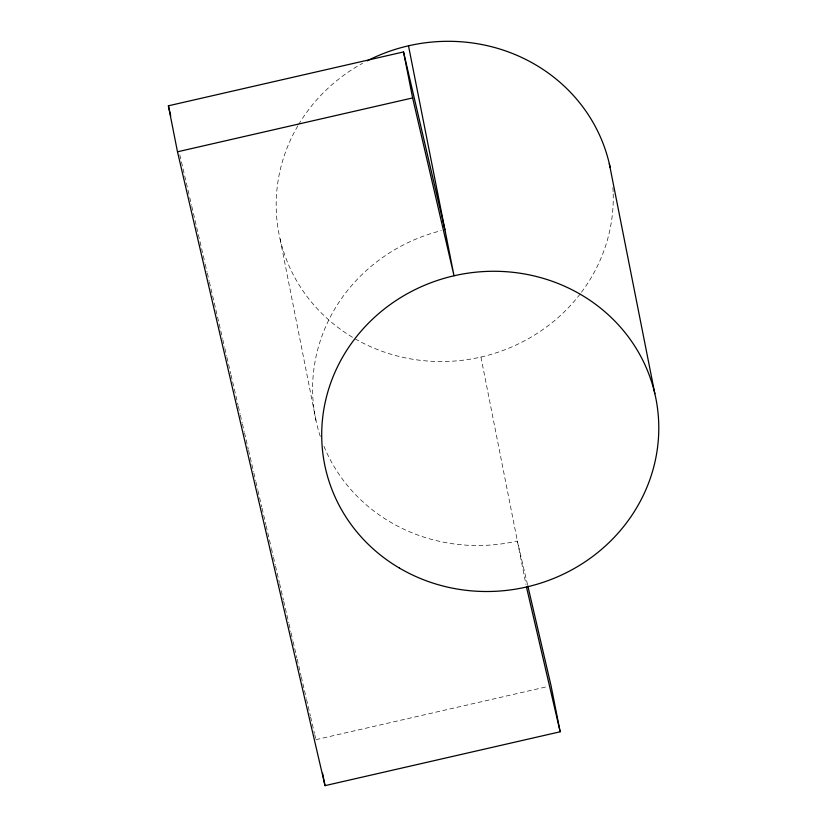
<?xml version="1.0" encoding="UTF-8"?>
<svg xmlns="http://www.w3.org/2000/svg" width="827" height="827" viewBox="0 0 827 827"><rect width="100%" height="100%" fill="white"/><g stroke="black" fill="none" stroke-linecap="round" stroke-linejoin="round"><path stroke-width="0.62" stroke-dasharray="4.13 3.1" d="M315.914 739.658L547.288 686.648M527.533 584.699L517.361 541.013A168.873 159.766 -11.2 0 1 323.378 444.874M179.8 154.845L189.455 196.35M189.755 197.612L191.513 205.158M191.802 206.409L204.972 263.007M205.272 264.268L207.019 271.814M207.319 273.065L209.076 280.611M209.365 281.873L220.489 329.663M220.778 330.924L222.535 338.47M222.835 339.721L224.582 347.268M224.882 348.529L226.639 356.075M226.929 357.326L230.733 373.68M231.022 374.941L238.052 405.116M238.341 406.377L240.099 413.924M240.399 415.185L242.146 422.731M242.445 423.982L244.203 431.529M244.492 432.79L248.296 449.144M248.586 450.395L253.569 471.772M253.858 473.034L255.615 480.58M255.905 481.841L257.662 489.388M257.962 490.638L261.766 506.992M262.056 508.254L265.86 524.597M266.149 525.858L271.132 547.236M271.421 548.497L273.179 556.044M273.468 557.295L275.226 564.841M275.525 566.102L279.33 582.446M279.619 583.707L283.423 600.061M283.713 601.312L286.649 613.892M286.938 615.154L288.695 622.7M288.985 623.951L290.742 631.497M291.032 632.758L292.789 640.305M293.089 641.556L296.893 657.91M297.182 659.171L300.987 675.514M301.276 676.775L304.212 689.346M304.501 690.607L306.259 698.153M306.548 699.415L310.352 715.758M310.652 717.019L314.456 733.373M314.746 734.624L315.625 738.397M480.932 357.047L525.982 584.524M280.115 239.127L316.545 423.104M612.89 187.533A168.873 159.766 -11.2 0 1 613.158 192.619M613.2 193.89A168.873 159.766 -11.2 0 1 580.885 293.016M580.12 294.03A168.873 159.766 -11.2 0 1 352.964 337.55A168.873 159.766 -11.2 0 1 297.916 125.725M298.578 124.608A168.873 159.766 -11.2 0 1 362.588 63.276M320.318 436.491A168.873 159.766 -11.2 0 1 441.267 230.661"/><path stroke-width="1.24" d="M527.822 585.95L551.061 685.79L560.168 731.781L325.021 785.65L177.495 151.796L168.388 105.804L403.524 51.936L444.926 229.782M177.495 151.796L412.632 97.927L403.524 51.936M412.632 97.927L454.033 275.773L408.497 45.805M526.468 587.005L560.168 731.781M168.388 105.804L170.724 115.863M609.313 163.715L654.85 393.683M322.561 773.224L325.021 785.65M367.126 60.867A168.873 159.766 -11.2 0 1 610.119 167.395M399.472 568.097A168.873 159.766 -11.2 0 0 658.612 435.25A168.873 159.766 -11.2 0 0 412.663 290.835A168.873 159.766 -11.2 0 0 399.472 568.097"/></g></svg>
